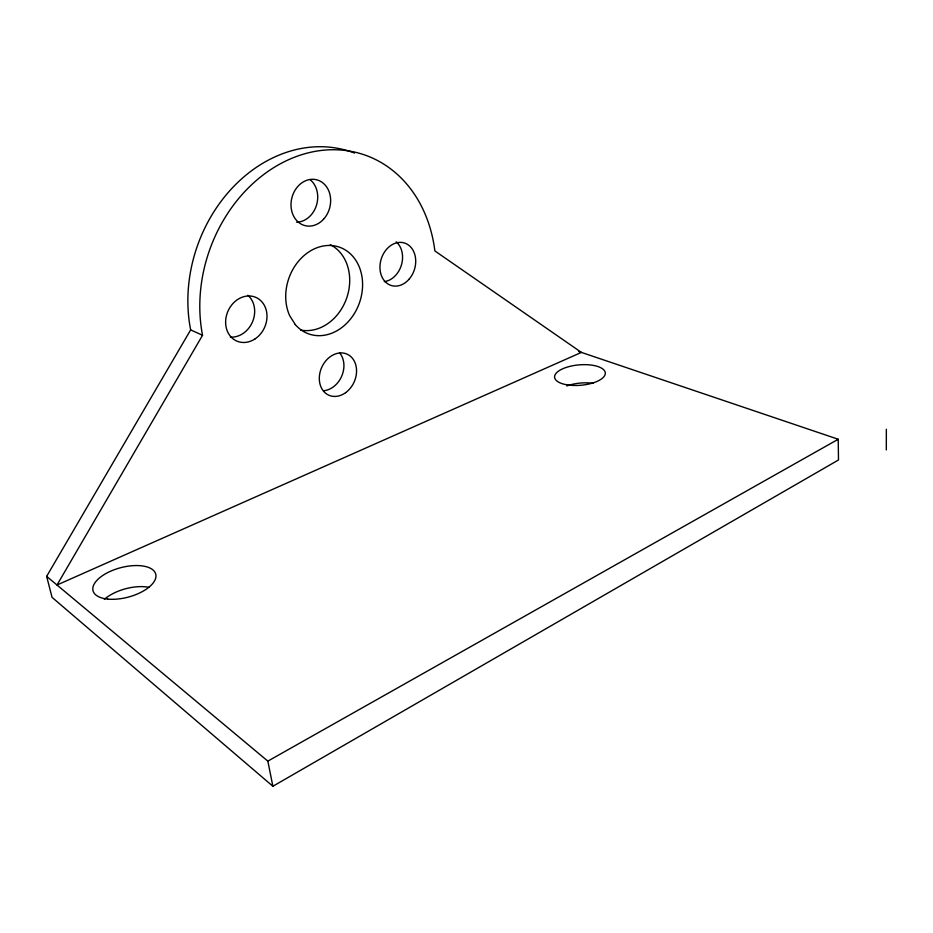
<?xml version="1.0" encoding="UTF-8"?>
<svg xmlns="http://www.w3.org/2000/svg" width="933" height="933" viewBox="0 0 933 933"><rect width="100%" height="100%" fill="white"/><g stroke="black" fill="none" stroke-linecap="round" stroke-linejoin="round"><path stroke-width="1.4" d="M886.315 449.916L886.35 429.238M202.543 335.274L57.006 585.014L581.387 352.406L434.871 250.93A141.175 114.852 -70.3 0 0 296.916 156.312A141.175 114.852 -70.3 0 0 202.543 335.274L190.659 329.885A139.53 114.386 -70.4 0 1 231.594 188.711A139.53 114.386 -70.4 0 1 354.528 153.07M578.717 351.496L838.231 439.256L838.487 459.981L272.879 786.262L52.05 597.353L46.65 576.361L190.659 329.885M46.65 576.361L267.841 761.13L838.231 439.256M267.841 761.13L272.879 786.262M247.828 295.248A23.558 19.931 -66.3 0 1 252.575 321.698A23.558 19.931 -66.3 0 1 230.346 337.116M310.374 179.847A23.36 19.476 -76 0 1 316.369 205.622A23.36 19.476 -76 0 1 296.647 222.206M330.294 244.679A45.472 37.215 -70.4 0 1 346.703 298.012A45.472 37.215 -70.4 0 1 300.706 330.06M396.198 241.834A22.007 17.365 -73 0 1 401.423 265.019A22.007 17.365 -73 0 1 384.314 281.638M339.682 352.942A22.217 17.715 -66 0 1 341.863 375.812A22.217 17.715 -66 0 1 324.008 390.705M104.298 599.371A32.223 15.511 -15.2 0 1 148.837 587.312M566.879 385.947A25.308 10.473 -4.8 0 1 593.388 383.37M295.248 324.532L289.627 315.576A46.009 37.367 -70.3 0 1 323.389 245.974A46.009 37.367 -70.3 0 1 359.322 303.178A46.009 37.367 -70.3 0 1 295.248 324.532M255.222 338.784A23.838 20.036 -66.4 0 0 258.021 298.525A23.838 20.036 -66.4 0 0 225.681 320.381A23.838 20.036 -66.4 0 0 255.222 338.784M345.618 392.665A22.474 17.785 -66.1 0 0 348.779 355.053A22.474 17.785 -66.1 0 0 319.389 376.326A22.474 17.785 -66.1 0 0 345.618 392.665M408.981 279.317A22.252 17.424 -72.9 0 0 404.374 242.977A22.252 17.424 -72.9 0 0 380.139 270.442A22.252 17.424 -72.9 0 0 408.981 279.317M323.494 219.302A23.64 19.558 -75.9 0 0 317.698 180.092A23.64 19.558 -75.9 0 0 291.283 208.712A23.64 19.558 -75.9 0 0 323.494 219.302M567.031 384.828A25.436 10.228 -4.9 0 0 605.307 373.363A25.436 10.228 -4.9 0 0 567.509 367.019A25.436 10.228 -4.9 0 0 567.031 384.828M107.657 599.079A32.433 15.185 -14.9 0 0 155.951 576.512A32.433 15.185 -14.9 0 0 109.546 571.696A32.433 15.185 -14.9 0 0 107.657 599.079"/></g></svg>
